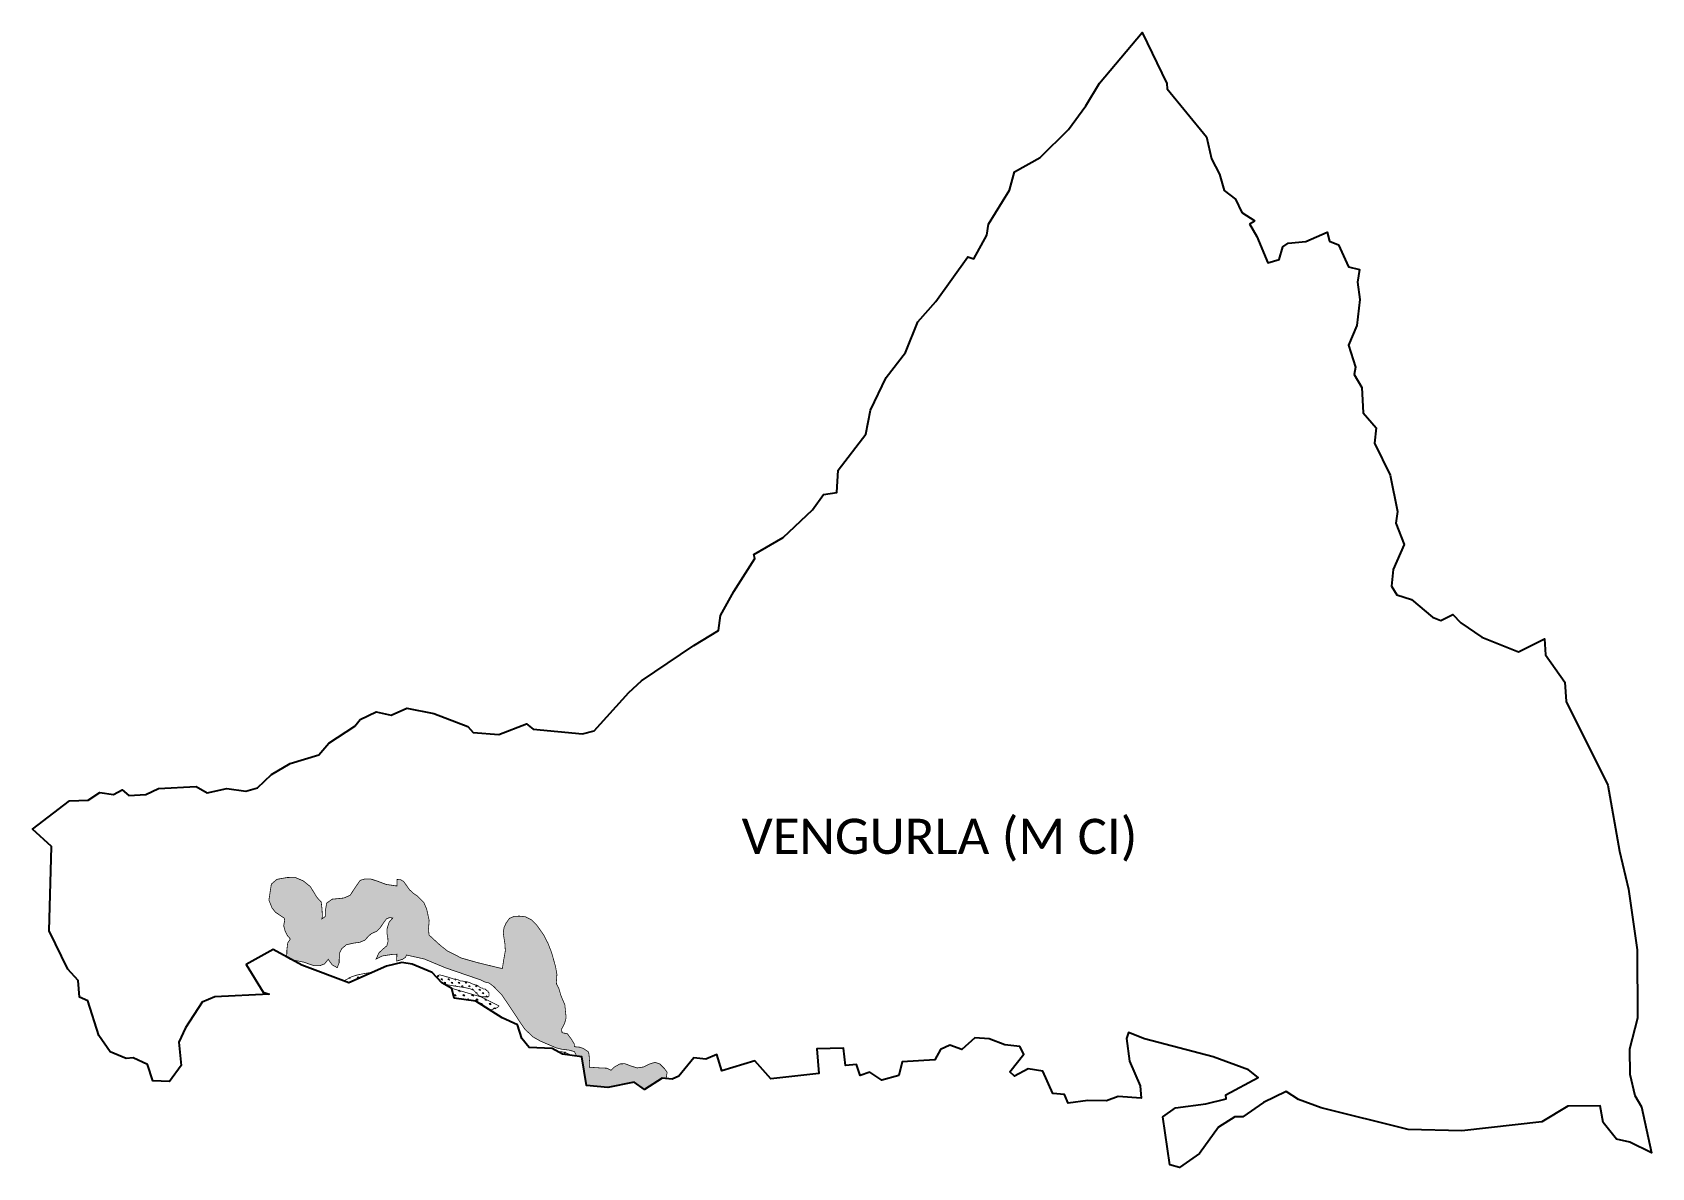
# Model space of a CAD drawing. Header units: metres. Extents: x 351288 to 357899, y 1752801 to 1757437.
import ezdxf

# ---------------------------------------------------------------- set-up
doc = ezdxf.new("R2010")
doc.units = ezdxf.units.M
doc.layers.add('MANGROOVES', color=112, linetype='Continuous')
doc.layers.add('VILLAGE NAME', color=250, linetype='Continuous')

msp = doc.modelspace()

# ---------------------------------------------------------------- hatches: boundary and pattern name
at = {"layer": 'MANGROOVES'}
h = msp.add_hatch(dxfattribs=at)
h.set_pattern_fill('GRASS', color=256)
h.paths.add_polyline_path([(352724.4, 1753804.2), (352733.7, 1753816.5), (352746.8, 1753821.9), (352759.2, 1753819.8), (352744.7, 1753803.4), (352735.7, 1753774.9), (352736.3, 1753754), (352739, 1753740.3), (352739.9, 1753723.1), (352735.1, 1753706.6), (352715.4, 1753689.5), (352703, 1753677.9), (352691.5, 1753652.6), (352716.5, 1753665), (352755.7, 1753671.1), (352775.9, 1753672.2), (352775.8, 1753644.2), (352798.8, 1753651.1), (352811.2, 1753659), (352815.3, 1753668.9), (352888, 1753652.7), (352974.5, 1753616.6), (353118.7, 1753567.1), (353136.3, 1753558.4), (353152.5, 1753554.7), (353171.1, 1753540.6), (353203.1, 1753508.1), (353240.7, 1753452.9), (353282.9, 1753388.7), (353299, 1753365.6), (353332.6, 1753334), (353362.6, 1753317), (353427, 1753289.7), (353449, 1753284.3), (353480.2, 1753280.3), (353501, 1753274.4), (353507.5, 1753260.9), (353507.6, 1753256), (353531.5, 1753252.5), (353549.7, 1753136.4), (353637.4, 1753127.6), (353745.6, 1753149.3), (353787.7, 1753119), (353859, 1753166.3), (353874.7, 1753164.6), (353876.4, 1753170.2), (353879.6, 1753190), (353869.4, 1753204.1), (353849.4, 1753224.2), (353830, 1753230.5), (353807.8, 1753223.9), (353783.2, 1753211.6), (353757.3, 1753207.9), (353731.9, 1753215.6), (353707.8, 1753224.9), (353686.9, 1753224.3), (353664.4, 1753211.5), (353650.7, 1753198.2), (353634.2, 1753206.6), (353607.9, 1753207.7), (353562.6, 1753210.7), (353563.6, 1753224.8), (353560.7, 1753262.6), (353558.1, 1753273.5), (353538.3, 1753286.7), (353523.1, 1753292.3), (353501.1, 1753294.5), (353501.2, 1753304.5), (353486.9, 1753327.7), (353472.5, 1753347.2), (353450.5, 1753351.7), (353449.3, 1753360.1), (353449.1, 1753367.1), (353461.1, 1753390), (353467.2, 1753412.8), (353462, 1753465.8), (353446.7, 1753501.4), (353436.6, 1753534.9), (353428, 1753550.2), (353427.4, 1753559.8), (353429.6, 1753589.5), (353424, 1753621.6), (353407.8, 1753679.3), (353393.1, 1753716.9), (353376.2, 1753750.1), (353347.2, 1753791.1), (353325.3, 1753813.1), (353300.1, 1753825.4), (353276.5, 1753827.6), (353255.9, 1753827), (353235.9, 1753818.7), (353221, 1753797.7), (353214, 1753781.5), (353210.3, 1753760.3), (353213.4, 1753738.6), (353217.1, 1753715.9), (353218.9, 1753685.7), (353211.8, 1753646.2), (353206.9, 1753613.8), (353197.6, 1753615.5), (353174.9, 1753620.9), (353104.3, 1753638.1), (353039.5, 1753656.6), (352982.8, 1753685.2), (352951.4, 1753710.2), (352907.3, 1753750.7), (352905.4, 1753776.8), (352908.1, 1753809.8), (352897.5, 1753858.1), (352886.6, 1753882.5), (352859.2, 1753910.1), (352844.3, 1753920.6), (352828.1, 1753935.2), (352804.3, 1753968.7), (352791.7, 1753976.3), (352777, 1753977.6), (352776.9, 1753951.4), (352772.3, 1753951.4), (352733.3, 1753957.1), (352698, 1753970.1), (352670.8, 1753979), (352644.2, 1753979.1), (352626.6, 1753974), (352608.8, 1753948.7), (352585.4, 1753913), (352559.8, 1753901.7), (352511.7, 1753896.8), (352489.3, 1753880.7), (352484.1, 1753848.5), (352484, 1753826.2), (352469.7, 1753816.4), (352472.1, 1753825.6), (352470.6, 1753857.4), (352467.3, 1753885.1), (352449.2, 1753905.2), (352422.8, 1753948.6), (352393.6, 1753971.8), (352359.1, 1753986.5), (352327.6, 1753985.3), (352286.5, 1753978), (352263.8, 1753958.6), (352258.6, 1753925.8), (352253.8, 1753893.3), (352266.2, 1753861.8), (352279.9, 1753844), (352316.9, 1753819.1), (352317.9, 1753809.7), (352314.1, 1753788.4), (352319.8, 1753767), (352329.5, 1753748), (352341.3, 1753734.4), (352330.2, 1753717.5), (352327, 1753688.1), (352326.6, 1753661.8), (352350.1, 1753648.9), (352396, 1753639.8), (352436.4, 1753625.8), (352462.7, 1753625.7), (352481.2, 1753632.8), (352495.8, 1753651.3), (352512.2, 1753628.6), (352532.8, 1753617.1), (352540.4, 1753637.2), (352540.5, 1753651.3), (352542.6, 1753664), (352542.3, 1753676.7), (352551.6, 1753695.2), (352570.2, 1753710.9), (352600.1, 1753717.6), (352625.5, 1753721), (352645.5, 1753729.6), (352660.3, 1753745.7), (352671.4, 1753755.9), (352695.1, 1753766.5), (352708.5, 1753780.9)])
h = msp.add_hatch(dxfattribs=at)
h.set_pattern_fill('GRASS', color=256)
h.paths.add_polyline_path([(352682.4, 1753600.1), (352635.7, 1753591.8), (352613.1, 1753587), (352588.3, 1753578.8), (352565.5, 1753566.1), (352559.3, 1753562.7), (352579.7, 1753554.9)])
h = msp.add_hatch(dxfattribs=at)
h.set_pattern_fill('GRASS', color=256, scale=20)
h.set_pattern_definition([(90, (0, 0), (-14.14213562, 14.14213562), [3.75, -24.53427126]), (45, (0, 0), (-14.14213562, 14.14213562), [3.75, -16.25]), (135, (0, 0), (-14.14213562, -14.14213562), [3.75, -16.25])])
h.paths.add_polyline_path([(353124.3, 1753534.6), (353120.2, 1753534.6), (353112.1, 1753538.7), (353108.1, 1753542.8), (353100, 1753546.9), (353095.9, 1753546.9), (353083.7, 1753551), (353075.7, 1753555.1), (353063.5, 1753559.2), (353039.2, 1753563.3), (353035.1, 1753563.3), (353027, 1753567.4), (353006.8, 1753571.5), (352982.4, 1753579.7), (352978.4, 1753579.8), (352966.2, 1753583.9), (352950, 1753588), (352941.9, 1753583.9), (352941.9, 1753579.9), (352945.9, 1753571.8), (352954, 1753563.6), (352962.1, 1753555.5), (352982.3, 1753547.3), (353006.7, 1753543.1), (353059.4, 1753534.8), (353075.6, 1753530.7), (353087.7, 1753526.6), (353095.8, 1753518.5), (353112, 1753502.2), (353124.1, 1753498.1), (353140.3, 1753498), (353144.4, 1753498), (353148.5, 1753498), (353152.5, 1753502.1), (353152.5, 1753506.1), (353152.6, 1753510.2), (353152.6, 1753514.2), (353148.5, 1753518.3), (353148.5, 1753522.4), (353144.5, 1753522.4), (353140.4, 1753526.4), (353136.4, 1753530.5), (353132.4, 1753530.5), (353128.3, 1753530.5)])
h = msp.add_hatch(dxfattribs=at)
h.set_pattern_fill('GRASS', color=256)
h.paths.add_polyline_path([(353119.9, 1753497.8), (353000.2, 1753532.8), (353010.7, 1753492.3), (353099.1, 1753480.7), (353156.1, 1753444.4), (353159.1, 1753444.5), (353186.7, 1753453.9), (353192.7, 1753461)])
h = msp.add_hatch(dxfattribs=at)
h.set_pattern_fill('GRASS', color=256)
h.paths.add_polyline_path([(353445.8, 1753274.6), (353434.1, 1753274.1), (353452.5, 1753264), (353489.8, 1753258.6), (353487.1, 1753260.6), (353464.3, 1753270.3)])

# ---------------------------------------------------------------- linework, layer by layer
at = {"color": 3}
for points in [[(356257.5, 1756655.8), (356287.8, 1756603.4), (356331.4, 1756496.1), (356378.9, 1756509.6), (356393.7, 1756560.6), (356415.7, 1756575.5), (356487.8, 1756583), (356574.1, 1756621.3), (356583.7, 1756584.2), (356620, 1756569.7), (356660.8, 1756479.5), (356706.4, 1756469), (356697.7, 1756417.3), (356707, 1756345.9), (356696.1, 1756240.1), (356661.5, 1756160.1), (356689.6, 1756070.2), (356683.9, 1756040.2), (356715.2, 1755986.4), (356720.8, 1755883.6), (356775, 1755822.6), (356767.7, 1755758.9), (356830.9, 1755628.2), (356861.3, 1755479.7), (356854.7, 1755432.5), (356889.2, 1755345.6), (356844, 1755243.6), (356837, 1755175.7), (356858.6, 1755140.4), (356918.6, 1755120.2), (357004.7, 1755049.4), (357037.9, 1755035.4), (357086.9, 1755059), (357120, 1755026), (357205.6, 1754966.8), (357355.9, 1754907.8), (357462.2, 1754959.6), (357466.2, 1754894.6), (357544.9, 1754783), (357550.6, 1754704.7), (357719.9, 1754363), (357768.1, 1754092.6), (357804.3, 1753937.2), (357839.9, 1753690.3), (357841.6, 1753410.8), (357808.1, 1753284.4), (357809.4, 1753181.8), (357831.1, 1753095.7), (357857.1, 1753049.4), (357898.9, 1752860.4), (357809.4, 1752905), (357755.9, 1752916.3), (357701.6, 1752985.4), (357688.3, 1753053.5), (357556.9, 1753051.7), (357451.2, 1752987.1), (357123.9, 1752950.3), (356905, 1752956.6), (356549.7, 1753045.2), (356457.7, 1753078.7), (356407.3, 1753111.9), (356314.9, 1753066.8), (356230.1, 1753008.1), (356197.8, 1753008), (356130.1, 1752965.9), (356053.5, 1752857.8), (355972, 1752800.6), (355932.5, 1752812.2), (355903.1, 1753007.6), (355955.2, 1753045.2), (356078.9, 1753061.1), (356162.3, 1753081.7), (356160.1, 1753097.8), (356292.8, 1753168.3), (356252.9, 1753200.6), (356109.4, 1753252.9), (355828.8, 1753326.5), (355762.7, 1753352.2), (355755.7, 1753328.2), (355767.6, 1753235.8), (355811.2, 1753134.9), (355815.3, 1753083.6), (355721.2, 1753091.6), (355673.8, 1753074), (355597.3, 1753075.3), (355516.7, 1753063.6), (355502.2, 1753099.9), (355454.1, 1753103.3), (355413.6, 1753194.6), (355353.8, 1753204.6), (355297.2, 1753174.2), (355279.4, 1753191.4), (355335.4, 1753263.5), (355319.5, 1753295.6), (355258.3, 1753302.1), (355194.5, 1753326.2), (355135.9, 1753330.7), (355082.9, 1753282.7), (355034.3, 1753300.4), (354996, 1753283), (354973.1, 1753240.6), (354838.7, 1753233.3), (354825.6, 1753177.3), (354756.2, 1753157.3), (354706.9, 1753191.1), (354668.1, 1753176.2), (354653.3, 1753222.3), (354608.2, 1753217.1), (354599.1, 1753287.9), (354490.6, 1753285.2), (354498.5, 1753185.1), (354302.8, 1753162.8), (354237.3, 1753236.3), (354103.3, 1753196.5), (354082.3, 1753262.8), (354037.3, 1753243.5), (353989.2, 1753249.1), (353927, 1753173.5), (353900, 1753161.8), (353859, 1753166.3), (353787.7, 1753119), (353745.6, 1753149.3), (353637.4, 1753127.6), (353549.7, 1753136.4), (353531.5, 1753252.5), (353452.5, 1753264), (353410.8, 1753286.8), (353315.9, 1753291.1), (353286.5, 1753327.9), (353269, 1753383.2), (353206.2, 1753412.5), (353099.1, 1753480.7), (353010.7, 1753492.3), (353000.3, 1753532.8), (352959.3, 1753555.7), (352919.6, 1753598.1), (352838.7, 1753631.6), (352795.9, 1753637.7), (352734.4, 1753622.9), (352579.7, 1753554.9), (352388.6, 1753627.9), (352271.2, 1753692.1), (352161.5, 1753630), (352229.8, 1753516.9), (352254.5, 1753508.8), (352033.6, 1753498.1), (351981.5, 1753476.1), (351913.2, 1753371.6), (351886, 1753312.8), (351896.1, 1753217.5), (351847.5, 1753152.4), (351779.8, 1753154.9), (351757.7, 1753222.4), (351698.9, 1753249.5), (351671.3, 1753246.1), (351606.3, 1753273.3), (351559.6, 1753340.5), (351515.1, 1753481.8), (351481.1, 1753496.8), (351474.4, 1753564.5), (351432.3, 1753611), (351357.1, 1753767.3), (351366.2, 1754112.2), (351288.1, 1754182.3), (351439.2, 1754299.2), (351515.5, 1754301.4), (351563.8, 1754332.7), (351618.8, 1754324.2), (351654.6, 1754343.6), (351681.3, 1754320.2), (351751.2, 1754324.4), (351802.4, 1754348.9), (351957.3, 1754356.5), (352001.4, 1754331.6), (352081.3, 1754348.8), (352159.5, 1754338.3), (352206.5, 1754351.6), (352264.4, 1754406.1), (352339.9, 1754450.9), (352457.8, 1754485.9), (352498.3, 1754533.5), (352604.8, 1754603.5), (352626.1, 1754631.4), (352691.6, 1754662.2), (352753.5, 1754649), (352816.4, 1754677.4), (352927.7, 1754655.1), (353066.2, 1754602.5), (353087.5, 1754578), (353192.5, 1754570.2), (353305.7, 1754613.7), (353332.5, 1754591.2), (353534.7, 1754572.2), (353581.3, 1754585), (353723.6, 1754741.1), (353775.6, 1754788.3), (353989.2, 1754933.3), (354089.8, 1754994.1), (354097.9, 1755055.9), (354151.9, 1755153.9), (354238, 1755288.2), (354234.1, 1755305.1), (354353.5, 1755373.6), (354473, 1755487.1), (354517.4, 1755550.3), (354572.7, 1755557.7), (354578.4, 1755648.8), (354690.8, 1755796.5), (354710.1, 1755894.2), (354774, 1756027.4), (354852.5, 1756129.5), (354903.6, 1756254.7), (354977.1, 1756338.1), (355107.7, 1756520.3), (355132.1, 1756512.1), (355185.1, 1756608.2), (355191.7, 1756654), (355276.7, 1756793.2), (355298.3, 1756868.1), (355402.8, 1756925.9), (355517.9, 1757040.1), (355589.3, 1757136.9), (355645, 1757229.6), (355818.5, 1757437.1), (355919.1, 1757228.4), (355921, 1757206.3), (356081.3, 1757010.4), (356102.5, 1756920.6), (356134.1, 1756857.5), (356154.1, 1756791.6), (356200.4, 1756756.2), (356226.3, 1756701.2), (356279, 1756666.9)], [(356257.5, 1756655.8), (356279, 1756666.9)]]:
    msp.add_lwpolyline(points, dxfattribs=at)
at = {"layer": 'MANGROOVES', "flags": 128}
for points in [[(353507.6, 1753256.1, 3.04, 3.04, 0), (353507.5, 1753260.9, 3.04, 3.04, 0), (353501, 1753274.4, 3.04, 3.04, 0), (353480.2, 1753280.3, 3.04, 3.04, 0), (353449, 1753284.3, 3.04, 3.04, 0), (353427, 1753289.7, 3.04, 3.04, 0), (353362.6, 1753317, 3.04, 3.04, 0), (353332.6, 1753334, 3.04, 3.04, 0), (353299, 1753365.6, 3.04, 3.04, 0), (353282.9, 1753388.7, 3.04, 3.04, 0), (353240.7, 1753452.9, 3.04, 3.04, 0), (353203.1, 1753508.1, 3.04, 3.04, 0), (353171.1, 1753540.6, 3.04, 3.04, 0), (353152.5, 1753554.7, 3.04, 3.04, 0), (353136.3, 1753558.4, 3.04, 3.04, 0), (353118.7, 1753567.1, 3.04, 3.04, 0), (352974.5, 1753616.6, 3.04, 3.04, 0), (352888, 1753652.7, 3.04, 3.04, 0), (352815.3, 1753668.9, 3.04, 3.04, 0), (352811.2, 1753659, 3.04, 3.04, 0), (352798.8, 1753651.1, 3.04, 3.04, 0), (352775.8, 1753644.2, 3.04, 3.04, 0), (352775.9, 1753672.2, 3.09, 3.09, 0), (352755.7, 1753671.1, 3.09, 3.09, 0), (352716.5, 1753665, 3.09, 3.09, 0), (352691.5, 1753652.6, 3.09, 3.09, 0), (352703, 1753677.9, 3.09, 3.09, 0), (352715.4, 1753689.5, 3.09, 3.09, 0), (352735.1, 1753706.6, 3.09, 3.09, 0), (352739.9, 1753723.1, 3.09, 3.09, 0), (352739, 1753740.3, 3.09, 3.09, 0), (352736.3, 1753754, 3.09, 3.09, 0), (352735.7, 1753774.9, 3.09, 3.09, 0), (352744.7, 1753803.4, 3.09, 3.09, 0), (352759.2, 1753819.8, 3.09, 3.09, 0), (352746.8, 1753821.9, 3.09, 3.09, 0), (352733.7, 1753816.5, 3.09, 3.09, 0), (352724.4, 1753804.2, 3.09, 3.09, 0), (352708.5, 1753780.9, 3.09, 3.09, 0), (352695.1, 1753766.5, 3.09, 3.09, 0), (352671.4, 1753755.9, 3.09, 3.09, 0), (352660.3, 1753745.7, 3.09, 3.09, 0), (352645.5, 1753729.6, 3.09, 3.09, 0), (352625.5, 1753721, 3.09, 3.09, 0), (352600.1, 1753717.6, 3.09, 3.09, 0), (352570.2, 1753710.9, 3.09, 3.09, 0), (352551.6, 1753695.2, 3.09, 3.09, 0), (352542.3, 1753676.7, 3.09, 3.09, 0), (352542.6, 1753664, 3.09, 3.09, 0), (352540.5, 1753651.3, 3.09, 3.09, 0), (352540.4, 1753637.2, 3.09, 3.09, 0), (352532.8, 1753617.1, 3.09, 3.09, 0), (352512.2, 1753628.6, 3.09, 3.09, 0), (352495.8, 1753651.3, 3.09, 3.09, 0), (352481.2, 1753632.8, 3.09, 3.09, 0), (352462.7, 1753625.7, 3.09, 3.09, 0), (352436.4, 1753625.8, 3.09, 3.09, 0), (352396, 1753639.8, 3.09, 3.09, 0), (352340.1, 1753650.9, 3.09, 3.09, 0), (352326.5, 1753658.9, 3.09, 3.09, 0), (352327, 1753688.1, 3.09, 3.09, 0), (352330.2, 1753717.5, 3.09, 3.09, 0), (352341.3, 1753734.4, 3.09, 3.09, 0), (352329.5, 1753748, 3.09, 3.09, 0), (352319.8, 1753767, 3.09, 3.09, 0), (352314.1, 1753788.4, 3.09, 3.09, 0), (352317.9, 1753809.7, 3.09, 3.09, 0), (352316.9, 1753819.1, 3.09, 3.09, 0), (352279.9, 1753844, 3.09, 3.09, 0), (352266.2, 1753861.8, 3.09, 3.09, 0), (352253.8, 1753893.3, 3.09, 3.09, 0), (352258.6, 1753925.8, 3.09, 3.09, 0), (352263.8, 1753958.6, 3.09, 3.09, 0), (352286.5, 1753978, 3.09, 3.09, 0), (352327.6, 1753985.3, 3.09, 3.09, 0), (352359.1, 1753986.5, 3.09, 3.09, 0), (352393.6, 1753971.8, 3.09, 3.09, 0), (352422.8, 1753948.6, 3.09, 3.09, 0), (352449.2, 1753905.2, 3.09, 3.09, 0), (352467.3, 1753885.1, 3.09, 3.09, 0), (352470.6, 1753857.4, 3.09, 3.09, 0), (352472.1, 1753825.6, 3.09, 3.09, 0), (352469.7, 1753816.4, 3.09, 3.09, 0), (352484, 1753826.2, 3.09, 3.09, 0), (352484.1, 1753848.5, 3.09, 3.09, 0), (352489.3, 1753880.7, 3.09, 3.09, 0), (352511.7, 1753896.8, 3.09, 3.09, 0), (352559.8, 1753901.7, 3.09, 3.09, 0), (352585.4, 1753913, 3.09, 3.09, 0), (352608.8, 1753948.7, 3.09, 3.09, 0), (352626.6, 1753974, 3.09, 3.09, 0), (352644.2, 1753979.1, 3.09, 3.09, 0), (352670.8, 1753979, 3.09, 3.09, 0), (352698, 1753970.1, 3.09, 3.09, 0), (352733.3, 1753957.1, 3.09, 3.09, 0), (352772.3, 1753951.4, 3.09, 3.09, 0), (352776.9, 1753951.4, 3.04, 3.04, 0), (352777, 1753977.6, 3.04, 3.04, 0), (352791.7, 1753976.3, 3.04, 3.04, 0), (352804.3, 1753968.7, 3.04, 3.04, 0), (352828.1, 1753935.2, 3.04, 3.04, 0), (352844.3, 1753920.6, 3.04, 3.04, 0), (352859.2, 1753910.1, 3.04, 3.04, 0), (352886.6, 1753882.5, 3.04, 3.04, 0), (352897.5, 1753858.1, 3.04, 3.04, 0), (352908.1, 1753809.8, 3.04, 3.04, 0), (352905.4, 1753776.8, 3.04, 3.04, 0), (352907.3, 1753750.7, 3.04, 3.04, 0), (352951.4, 1753710.2, 3.04, 3.04, 0), (352982.8, 1753685.2, 3.04, 3.04, 0), (353039.5, 1753656.6, 3.04, 3.04, 0), (353104.3, 1753638.1, 3.04, 3.04, 0), (353174.9, 1753620.9, 3.04, 3.04, 0), (353197.6, 1753615.5, 3.04, 3.04, 0), (353206.9, 1753613.8, 3.04, 3.04, 0), (353211.8, 1753646.2, 3.04, 3.04, 0), (353218.9, 1753685.7, 3.04, 3.04, 0), (353217.1, 1753715.9, 3.04, 3.04, 0), (353213.4, 1753738.6, 3.04, 3.04, 0), (353210.3, 1753760.3, 3.04, 3.04, 0), (353214, 1753781.5, 3.04, 3.04, 0), (353221, 1753797.7, 3.04, 3.04, 0), (353235.9, 1753818.7, 3.04, 3.04, 0), (353255.9, 1753827, 3.04, 3.04, 0), (353276.5, 1753827.6, 3.04, 3.04, 0), (353300.1, 1753825.4, 3.04, 3.04, 0), (353325.3, 1753813.1, 3.04, 3.04, 0), (353347.2, 1753791.1, 3.04, 3.04, 0), (353376.2, 1753750.1, 3.04, 3.04, 0), (353393.1, 1753716.9, 3.04, 3.04, 0), (353407.8, 1753679.3, 3.04, 3.04, 0), (353424, 1753621.6, 3.04, 3.04, 0), (353429.6, 1753589.5, 3.04, 3.04, 0), (353427.4, 1753559.8, 3.04, 3.04, 0), (353428, 1753550.2, 3.04, 3.04, 0), (353436.6, 1753534.9, 3.04, 3.04, 0), (353446.7, 1753501.4, 3.04, 3.04, 0), (353462, 1753465.8, 3.04, 3.04, 0), (353467.2, 1753412.8, 3.04, 3.04, 0), (353461.1, 1753390, 3.04, 3.04, 0), (353449.1, 1753367.1, 3.04, 3.04, 0), (353449.3, 1753360.1, 3.04, 3.04, 0), (353450.5, 1753351.7, 3.04, 3.04, 0), (353472.5, 1753347.2, 3.04, 3.04, 0), (353486.9, 1753327.7, 3.04, 3.04, 0), (353501.2, 1753304.5, 3.04, 3.04, 0), (353501.1, 1753294.5, 3.04, 3.04, 0), (353523.1, 1753292.3, 3.04, 3.04, 0), (353538.3, 1753286.7, 3.04, 3.04, 0), (353558.1, 1753273.5, 3.04, 3.04, 0), (353560.7, 1753262.6, 3.04, 3.04, 0), (353563.6, 1753224.8, 3.04, 3.04, 0), (353562.6, 1753210.7, 3.04, 3.04, 0), (353607.9, 1753207.7, 3.04, 3.04, 0), (353634.2, 1753206.6, 3.04, 3.04, 0), (353650.7, 1753198.2, 3.04, 3.04, 0), (353664.4, 1753211.5, 3.04, 3.04, 0), (353686.9, 1753224.3, 3.04, 3.04, 0), (353707.8, 1753224.9, 3.04, 3.04, 0), (353731.9, 1753215.6, 3.04, 3.04, 0), (353757.3, 1753207.9, 3.04, 3.04, 0), (353783.2, 1753211.6, 3.04, 3.04, 0), (353807.8, 1753223.9, 3.04, 3.04, 0), (353830, 1753230.5, 3.04, 3.04, 0), (353849.4, 1753224.2, 3.04, 3.04, 0), (353869.4, 1753204.1, 3.04, 3.04, 0), (353879.6, 1753190, 3.04, 3.04, 0), (353876.4, 1753170.2, 3.04, 3.04, 0), (353874.7, 1753164.6, 3.04, 3.04, 0)], [(352682.4, 1753600.1, 3.09, 3.09, 0), (352635.7, 1753591.8, 3.09, 3.09, 0), (352613.1, 1753587, 3.09, 3.09, 0), (352588.3, 1753578.8, 3.09, 3.09, 0), (352565.5, 1753566.1, 3.09, 3.09, 0), (352559.3, 1753562.7, 3.09, 3.09, 0)], [(353434.1, 1753274.1, 3.04, 3.04, 0), (353445.8, 1753274.6, 3.04, 3.04, 0), (353464.3, 1753270.3, 3.04, 3.04, 0), (353487.1, 1753260.6, 3.04, 3.04, 0), (353489.8, 1753258.6, 3.04, 3.04, 0)]]:
    msp.add_lwpolyline(points, format="xyseb", dxfattribs=at)
at = {"layer": 'MANGROOVES', "const_width": 3.04, "flags": 128}
msp.add_lwpolyline([(353124.3, 1753534.6), (353120.2, 1753534.6), (353112.1, 1753538.7), (353108.1, 1753542.8), (353100, 1753546.9), (353095.9, 1753546.9), (353083.7, 1753551), (353075.7, 1753555.1), (353063.5, 1753559.2), (353039.2, 1753563.3), (353035.1, 1753563.3), (353027, 1753567.4), (353006.8, 1753571.5), (352982.4, 1753579.7), (352978.4, 1753579.8), (352966.2, 1753583.9), (352950, 1753588), (352941.9, 1753583.9), (352941.9, 1753579.9), (352945.9, 1753571.8), (352954, 1753563.6), (352962.1, 1753555.5), (352982.3, 1753547.3), (353006.7, 1753543.1), (353059.4, 1753534.8), (353075.6, 1753530.7), (353087.7, 1753526.6), (353095.8, 1753518.5), (353112, 1753502.2), (353124.1, 1753498.1), (353140.3, 1753498), (353144.4, 1753498), (353148.5, 1753498), (353152.5, 1753502.1), (353152.5, 1753506.1), (353152.6, 1753510.2), (353152.6, 1753514.2), (353148.5, 1753518.3), (353148.5, 1753522.4), (353144.5, 1753522.4), (353140.4, 1753526.4), (353136.4, 1753530.5), (353132.4, 1753530.5), (353128.3, 1753530.5)], close=True, dxfattribs=at)
msp.add_lwpolyline([(353156.1, 1753444.4), (353159.1, 1753444.5), (353186.7, 1753453.9), (353192.7, 1753461), (353119.9, 1753497.8), (353000, 1753532.9)], dxfattribs=at)

# ---------------------------------------------------------------- texts
at = {"layer": 'VILLAGE NAME', "insert": (354183.7, 1754225.7), "char_height": 143.7, "attachment_point": 1, "rotation": 359.9793}
msp.add_mtext_dynamic_manual_height_columns('{\\fCalibri|b0|i0|c0|p34;VENGURLA (M CI)}', width=1886.982, gutter_width=718.5, heights=[0], dxfattribs=at)

doc.saveas('drawing.dxf')
